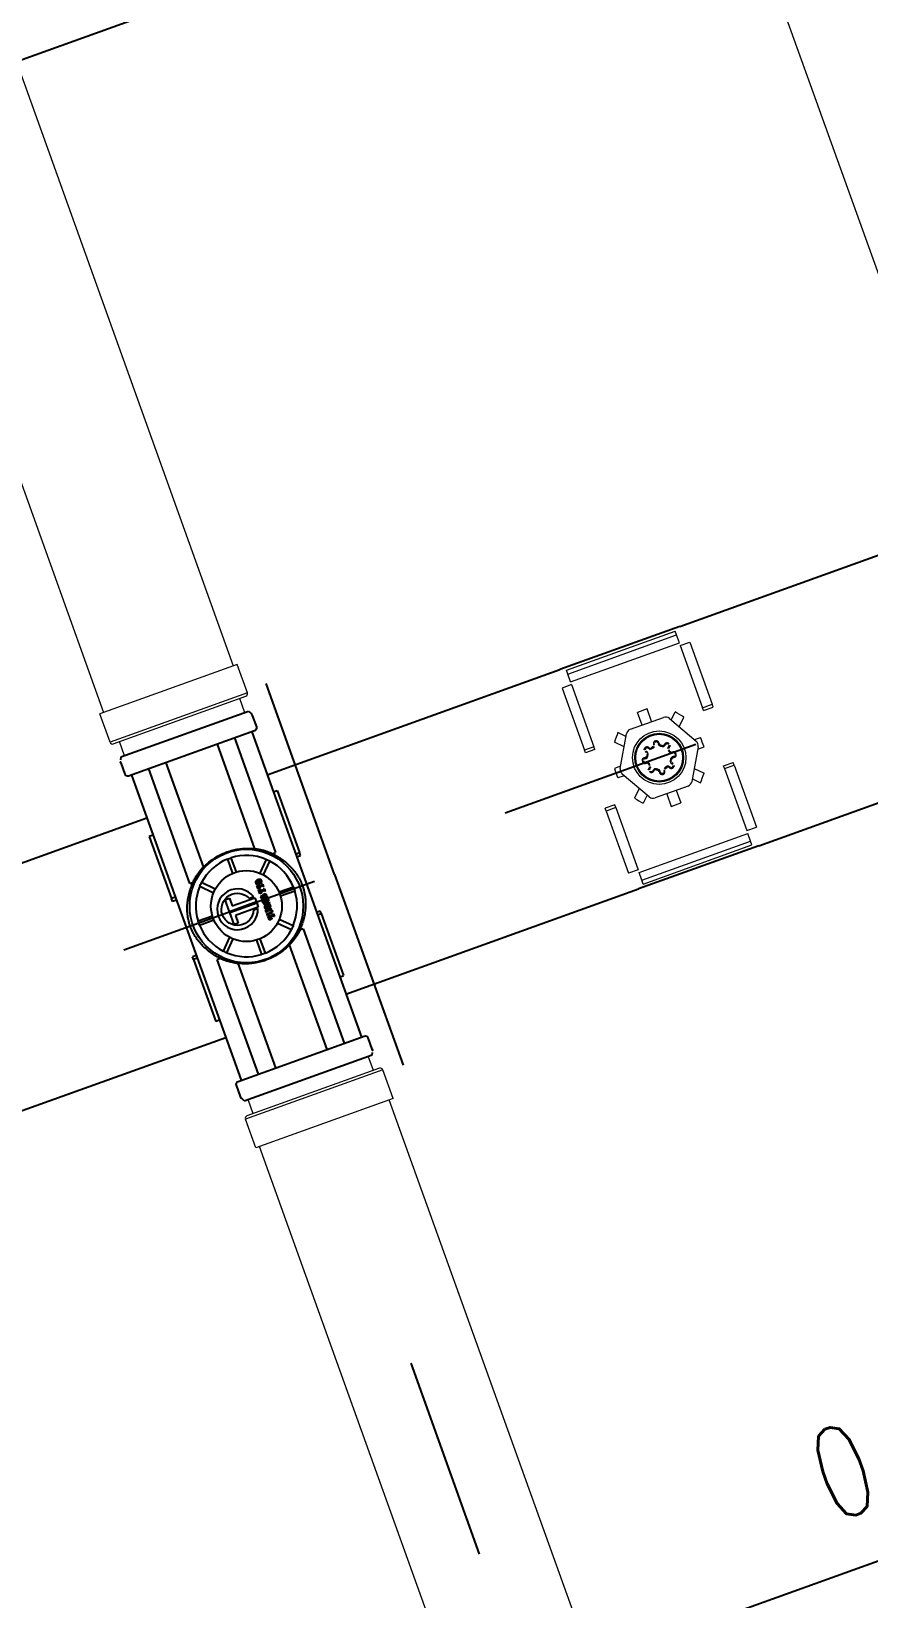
# Model space of a CAD drawing. Header units: millimetres. Extents: x 646993 to 648849, y 9708034 to 9709424.
# Drawn here: x 648238.52 to 648238.933, y 9709064.945 to 9709065.718 of the extents above; entities that cross this region are included whole.
import ezdxf

# ---------------------------------------------------------------- set-up
doc = ezdxf.new("R2010")
doc.units = ezdxf.units.MM
doc.header["$LTSCALE"] = 5
doc.header["$XCLIPFRAME"] = 2
doc.linetypes.add('DOT', pattern=[6.35, 0, -6.35])
doc.linetypes.add('TRAZO_Y_PUNTO', pattern=[1, 0.5, -0.25, 0, -0.25])
doc.layers.get('Defpoints').update_dxf_attribs({"color": 253})
doc.layers.add('01-Dimensiones', color=142, linetype='Continuous')
doc.styles.add('Tex25', font='romans.shx', dxfattribs={"width": 0.8, "height": 0.055})
doc.styles.add('Tex40', font='romans.shx', dxfattribs={"width": 0.7, "height": 0.045})
doc.dimstyles.new('1_40', dxfattribs={"dimtxt": 0.055, "dimasz": 0.02, "dimexe": 0.06, "dimexo": 0, "dimgap": 0.025, "dimtad": 1, "dimzin": 1, "dimdsep": 46, "dimtxsty": 'Tex25', "dimblk": 'DOT', "dimcen": 0, "dimdle": 0.04, "dimclrd": 256, "dimclre": 256, "dimclrt": 7, "dimadec": 0, "dimazin": 0, "dimtfac": 1, "dimtix": 1, "dimtmove": 1, "dimatfit": 3, "dimldrblk": 'DOT', "dimfxl": 1, "dimtfill": 1, "dimtolj": 1, "dimtzin": 0, "dimlwd": -1, "dimlwe": -1, "dimarcsym": 0})
picture_1 = doc.add_image_def('image1.jpg', size_in_pixel=(1920, 925))
picture_2 = doc.add_image_def('image2.ecw', size_in_pixel=(12715, 11262))

# ---------------------------------------------------------------- blocks, each defined once
blk = doc.blocks.new('DIGESTOR_CAMPAMENTOS')
at = {"color": 0, "linetype": 'Continuous', "lineweight": 0}
for p, q in [((-0.58375, 0.35262), (-0.11375, 0.35262)), ((-0.58375, -0.01223), (-0.11375, -0.01223)), ((-0.11375, -0.01023), (-0.11375, -0.08223)), ((-0.09875, -0.01023), (-0.11375, -0.01023)), ((-0.09875, -0.01023), (-0.09875, -0.08223)), ((-0.0975, -0.08098), (-0.0975, -0.01148)), ((-0.09, -0.01473), (-0.0975, -0.01473)), ((-0.09, -0.01473), (-0.0975, -0.01473)), ((0.0975, -0.01473), (0.09, -0.01473)), ((0.0975, -0.01148), (0.0975, -0.08098)), ((0.09875, -0.01023), (0.09875, -0.08223)), ((0.11375, -0.01023), (0.09875, -0.01023)), ((0.11375, -0.01023), (0.11375, -0.08223)), ((0.58375, -0.01223), (0.11375, -0.01223)), ((-0.58375, -0.08023), (-0.11375, -0.08023)), ((-0.09875, -0.08223), (-0.11375, -0.08223)), ((-0.09, -0.07773), (-0.0975, -0.07773)), ((0.0975, -0.07773), (0.09, -0.07773)), ((0.11375, -0.08223), (0.09875, -0.08223)), ((0.58375, -0.08023), (0.11375, -0.08023))]:
    blk.add_line(p, q, dxfattribs=at)
for p, q in [((-0.0575, 0.20169), (-0.0575, 0.35512)), ((0.0575, 0.20169), (0.0575, 0.35512)), ((-0.0575, 0.20169), (-0.0575, 0.13869)), ((0.0575, 0.20169), (0.0575, 0.13869)), ((-0.0575, -0.01473), (-0.0575, 0.13869)), ((0.0575, -0.01473), (0.0575, 0.13869)), ((-0.09, -0.01273), (-0.08896, -0.01214)), ((-0.09, -0.01273), (-0.09, -0.07973)), ((-0.08746, -0.01173), (-0.0815, -0.01173)), ((-0.08, -0.01323), (-0.08, -0.07923)), ((-0.08, -0.01473), (0.08, -0.01473)), ((-0.0485, -0.01473), (-0.0485, -0.01273)), ((-0.0485, -0.01273), (-0.01595, -0.01273)), ((-0.01595, -0.01473), (-0.01595, -0.01273)), ((-0.0145, -0.01273), (-0.01595, -0.01273)), ((-0.0145, -0.01473), (-0.0145, -0.01273)), ((0.01595, -0.01273), (0.0145, -0.01273)), ((0.0145, -0.01473), (0.0145, -0.01273)), ((0.01595, -0.01473), (0.01595, -0.01273)), ((0.01595, -0.01273), (0.0485, -0.01273)), ((0.0485, -0.01473), (0.0485, -0.01273)), ((0.08, -0.07923), (0.08, -0.01323)), ((0.08746, -0.01173), (0.0815, -0.01173)), ((0.09, -0.01273), (0.08896, -0.01214)), ((0.09, -0.07973), (0.09, -0.01273)), ((-0.001, -0.02125), (-0.001, -0.02876)), ((0.001, -0.02876), (0.001, -0.02125)), ((-0.08, -0.02373), (-0.02, -0.02373)), ((-0.02, -0.02556), (-0.02, -0.02373)), ((-0.01837, -0.02928), (-0.01306, -0.03459)), ((-0.01165, -0.03317), (-0.01696, -0.02786)), ((0.01696, -0.02786), (0.01165, -0.03317)), ((0.01306, -0.03459), (0.01837, -0.02928)), ((0.02, -0.02373), (0.02, -0.02556)), ((0.02, -0.02373), (0.08, -0.02373)), ((-0.02512, -0.03273), (-0.08, -0.03273)), ((-0.00787, -0.038), (-0.00787, -0.03704)), ((-0.00787, -0.03704), (-0.00747, -0.03704)), ((-0.00583, -0.038), (-0.00787, -0.038)), ((-0.00753, -0.03541), (-0.00753, -0.03498)), ((-0.00753, -0.03498), (-0.00617, -0.03498)), ((-0.00714, -0.03541), (-0.00753, -0.03541)), ((-0.00747, -0.03704), (-0.00747, -0.03755)), ((-0.00747, -0.03755), (-0.00714, -0.03755)), ((-0.00714, -0.03755), (-0.00714, -0.03541)), ((-0.00617, -0.03541), (-0.00655, -0.03541)), ((-0.00655, -0.03541), (-0.00655, -0.03755)), ((-0.00655, -0.03755), (-0.00623, -0.03755)), ((-0.00623, -0.03755), (-0.00623, -0.03704)), ((-0.00623, -0.03704), (-0.00583, -0.03704)), ((-0.00617, -0.03498), (-0.00617, -0.03541)), ((-0.00583, -0.03704), (-0.00583, -0.038)), ((-0.00547, -0.038), (-0.00547, -0.03704)), ((-0.00547, -0.03704), (-0.00507, -0.03704)), ((-0.00342, -0.038), (-0.00547, -0.038)), ((-0.00512, -0.03541), (-0.00512, -0.03498)), ((-0.00512, -0.03498), (-0.00377, -0.03498)), ((-0.00474, -0.03541), (-0.00512, -0.03541)), ((-0.00507, -0.03704), (-0.00507, -0.03755)), ((-0.00507, -0.03755), (-0.00474, -0.03755)), ((-0.00474, -0.03755), (-0.00474, -0.03541)), ((-0.00377, -0.03541), (-0.00415, -0.03541)), ((-0.00415, -0.03541), (-0.00415, -0.03755)), ((-0.00415, -0.03755), (-0.00382, -0.03755)), ((-0.00382, -0.03755), (-0.00382, -0.03704)), ((-0.00382, -0.03704), (-0.00342, -0.03704)), ((-0.00377, -0.03498), (-0.00377, -0.03541)), ((-0.00342, -0.03704), (-0.00342, -0.038)), ((-0.00139, -0.03658), (-0.00139, -0.03617)), ((-0.00139, -0.03617), (-0.00097, -0.03617)), ((-0.00013, -0.03658), (-0.00139, -0.03658)), ((-0.00098, -0.03755), (-0.00098, -0.03714)), ((-0.00098, -0.03714), (-0.00051, -0.03714)), ((-0.00097, -0.03617), (-0.00097, -0.03548)), ((-0.00051, -0.03714), (-0.00051, -0.03784)), ((-0.00044, -0.03519), (-0.00044, -0.03617)), ((-0.00044, -0.03617), (-0.00013, -0.03617)), ((-0.00013, -0.03617), (-0.00013, -0.03658)), ((0.00005, -0.03541), (0.00005, -0.03498)), ((0.00005, -0.03498), (0.00128, -0.03498)), ((0.00036, -0.03541), (0.00005, -0.03541)), ((0.00005, -0.038), (0.00005, -0.0376)), ((0.00005, -0.0376), (0.00036, -0.0376)), ((0.00144, -0.038), (0.00005, -0.038)), ((0.00036, -0.0376), (0.00036, -0.03541)), ((0.00128, -0.03541), (0.00096, -0.03541)), ((0.00096, -0.03541), (0.00096, -0.03625)), ((0.00096, -0.03625), (0.0012, -0.03625)), ((0.00121, -0.03668), (0.00096, -0.03668)), ((0.00096, -0.03668), (0.00096, -0.0376)), ((0.00096, -0.0376), (0.00125, -0.0376)), ((0.0012, -0.03625), (0.00182, -0.03498)), ((0.00128, -0.03498), (0.00128, -0.03541)), ((0.00225, -0.03541), (0.00172, -0.03634)), ((0.00182, -0.03498), (0.00254, -0.03498)), ((0.00254, -0.03541), (0.00225, -0.03541)), ((0.00254, -0.03498), (0.00254, -0.03541)), ((0.00509, -0.038), (0.00509, -0.0376)), ((0.00509, -0.0376), (0.0054, -0.0376)), ((0.00631, -0.038), (0.00509, -0.038)), ((0.0054, -0.0376), (0.0054, -0.03596)), ((0.00599, -0.03597), (0.00599, -0.0376)), ((0.00599, -0.0376), (0.00631, -0.0376)), ((0.00631, -0.0376), (0.00631, -0.038)), ((0.00665, -0.038), (0.00665, -0.0376)), ((0.00665, -0.0376), (0.00696, -0.0376)), ((0.00784, -0.038), (0.00665, -0.038)), ((0.00696, -0.0376), (0.00696, -0.03583)), ((0.00753, -0.03592), (0.00753, -0.0376)), ((0.00753, -0.0376), (0.00784, -0.0376)), ((0.00784, -0.0376), (0.00784, -0.038)), ((0.00817, -0.03541), (0.00817, -0.03498)), ((0.00817, -0.03498), (0.00944, -0.03498)), ((0.00847, -0.03541), (0.00817, -0.03541)), ((0.00817, -0.038), (0.00817, -0.0376)), ((0.00817, -0.0376), (0.00847, -0.0376)), ((0.00955, -0.038), (0.00817, -0.038)), ((0.00847, -0.0376), (0.00847, -0.03541)), ((0.00907, -0.03541), (0.00907, -0.0362)), ((0.00944, -0.03541), (0.00907, -0.03541)), ((0.00907, -0.0362), (0.00943, -0.0362)), ((0.00933, -0.03668), (0.00907, -0.03668)), ((0.00907, -0.03668), (0.00907, -0.0376)), ((0.00907, -0.0376), (0.00936, -0.0376)), ((0.00944, -0.03498), (0.00944, -0.03541)), ((0.08, -0.03273), (0.02512, -0.03273)), ((-0.01747, -0.04523), (-0.02498, -0.04523)), ((-0.00301, -0.04131), (-0.00301, -0.04359)), ((-0.00249, -0.04092), (-0.00023, -0.04092)), ((-0.00249, -0.05285), (-0.00249, -0.04092)), ((-0.00023, -0.04092), (-0.00023, -0.05506)), ((0.00023, -0.04092), (0.00249, -0.04092)), ((0.00023, -0.05506), (0.00023, -0.04092)), ((0.00249, -0.04092), (0.00249, -0.05285)), ((0.00301, -0.04359), (0.00301, -0.04131)), ((0.02498, -0.04523), (0.01747, -0.04523)), ((-0.02498, -0.04723), (-0.01747, -0.04723)), ((-0.0065, -0.05506), (-0.0065, -0.05285)), ((-0.0065, -0.05285), (-0.00249, -0.05285)), ((0.00249, -0.05285), (0.0065, -0.05285)), ((0.0065, -0.05285), (0.0065, -0.05506)), ((0.01747, -0.04723), (0.02498, -0.04723)), ((-0.08, -0.05973), (-0.02512, -0.05973)), ((-0.01306, -0.05788), (-0.01837, -0.06319)), ((-0.01696, -0.0646), (-0.01165, -0.0593)), ((-0.00023, -0.05506), (-0.0065, -0.05506)), ((0.0065, -0.05506), (0.00023, -0.05506)), ((0.01165, -0.0593), (0.01696, -0.0646)), ((0.01837, -0.06319), (0.01306, -0.05788)), ((0.02512, -0.05973), (0.08, -0.05973)), ((-0.02, -0.06873), (-0.08, -0.06873)), ((-0.02, -0.06873), (-0.02, -0.06691)), ((-0.001, -0.06371), (-0.001, -0.07121)), ((0.001, -0.07121), (0.001, -0.06371)), ((0.02, -0.06691), (0.02, -0.06873)), ((0.08, -0.06873), (0.02, -0.06873)), ((-0.09, -0.07973), (-0.08896, -0.08033)), ((-0.08746, -0.08073), (-0.0815, -0.08073)), ((-0.08, -0.07773), (0.08, -0.07773)), ((-0.0575, -0.23116), (-0.0575, -0.07773)), ((-0.0485, -0.07773), (-0.0485, -0.07973)), ((-0.0485, -0.07973), (-0.01595, -0.07973)), ((-0.01595, -0.07773), (-0.01595, -0.07973)), ((-0.0145, -0.07973), (-0.01595, -0.07973)), ((-0.0145, -0.07773), (-0.0145, -0.07973)), ((0.0145, -0.07773), (0.0145, -0.07973)), ((0.01595, -0.07973), (0.0145, -0.07973)), ((0.01595, -0.07773), (0.01595, -0.07973)), ((0.01595, -0.07973), (0.0485, -0.07973)), ((0.0485, -0.07773), (0.0485, -0.07973)), ((0.0575, -0.23116), (0.0575, -0.07773)), ((0.08746, -0.08073), (0.0815, -0.08073)), ((0.09, -0.07973), (0.08896, -0.08033))]:
    blk.add_line(p, q)
at = {"lineweight": 0}
for p, q in [((-0.0485, 0.20369), (-0.01595, 0.20369)), ((-0.0485, 0.19869), (-0.0485, 0.20369)), ((-0.0145, 0.20369), (-0.01595, 0.20369)), ((-0.01595, 0.19869), (-0.01595, 0.20369)), ((-0.0145, 0.19869), (-0.0145, 0.20369)), ((0.01595, 0.20369), (0.0145, 0.20369)), ((0.0145, 0.19869), (0.0145, 0.20369)), ((0.01595, 0.20369), (0.0485, 0.20369)), ((0.01595, 0.19869), (0.01595, 0.20369)), ((0.0485, 0.19869), (0.0485, 0.20369)), ((-0.05601, 0.14169), (-0.05601, 0.19869)), ((-0.05405, 0.19869), (-0.05601, 0.19869)), ((-0.04993, 0.19869), (-0.05405, 0.19869)), ((-0.05405, 0.14169), (-0.05405, 0.19869)), ((-0.04993, 0.14169), (-0.04993, 0.19869)), ((-0.0485, 0.19869), (-0.01595, 0.19869)), ((-0.0145, 0.19869), (-0.01595, 0.19869)), ((0.01595, 0.19869), (0.0145, 0.19869)), ((0.01595, 0.19869), (0.0485, 0.19869)), ((0.04993, 0.14169), (0.04993, 0.19869)), ((0.05405, 0.19869), (0.04993, 0.19869)), ((0.05405, 0.14169), (0.05405, 0.19869)), ((0.05601, 0.19869), (0.05405, 0.19869)), ((0.05601, 0.14169), (0.05601, 0.19869)), ((-0.0165, 0.18145), (-0.0015, 0.19011)), ((-0.01094, 0.18467), (-0.01471, 0.18844)), ((-0.0025, 0.18954), (-0.0025, 0.19281)), ((0.0015, 0.19011), (0.0165, 0.18145)), ((0.0025, 0.18954), (0.0025, 0.19281)), ((0.01094, 0.18467), (0.01471, 0.18844)), ((-0.01542, 0.18208), (-0.01854, 0.1852)), ((-0.018, 0.16153), (-0.018, 0.17886)), ((0.00103, 0.17863), (0.00096, 0.17814)), ((0.00096, 0.17814), (0.00126, 0.1781)), ((0.00133, 0.17859), (0.00103, 0.17863)), ((0.00133, 0.17859), (0.00126, 0.1781)), ((0.01542, 0.18208), (0.01854, 0.1852)), ((0.018, 0.17886), (0.018, 0.16153)), ((-0.02463, 0.17269), (-0.02463, 0.16769)), ((-0.018, 0.17269), (-0.02463, 0.17269)), ((-0.0084, 0.17153), (-0.00844, 0.17123)), ((-0.00844, 0.17123), (-0.00794, 0.17116)), ((-0.0084, 0.17153), (-0.0079, 0.17146)), ((-0.00794, 0.17116), (-0.0079, 0.17146)), ((-0.00737, 0.16982), (-0.0073, 0.17031)), ((-0.0068, 0.17024), (-0.0073, 0.17031)), ((-0.00698, 0.17259), (-0.00705, 0.1721)), ((-0.00705, 0.1721), (-0.00655, 0.17202)), ((-0.00648, 0.17252), (-0.00698, 0.17259)), ((-0.00687, 0.16975), (-0.0068, 0.17024)), ((-0.00655, 0.17202), (-0.00648, 0.17252)), ((-0.00548, 0.17514), (-0.00508, 0.17544)), ((-0.00548, 0.17514), (-0.00518, 0.17474)), ((-0.00511, 0.17363), (-0.00548, 0.173)), ((-0.00548, 0.173), (-0.00505, 0.17275)), ((-0.005, 0.17707), (-0.00524, 0.17689)), ((-0.00524, 0.17689), (-0.00493, 0.17649)), ((-0.00518, 0.17474), (-0.00478, 0.17504)), ((-0.00468, 0.17338), (-0.00511, 0.17363)), ((-0.00478, 0.17504), (-0.00508, 0.17544)), ((-0.00505, 0.17275), (-0.00468, 0.17338)), ((-0.005, 0.17707), (-0.00469, 0.17667)), ((-0.00493, 0.17649), (-0.00469, 0.17667)), ((-0.00325, 0.17683), (-0.00364, 0.17653)), ((-0.00364, 0.17653), (-0.00334, 0.17612)), ((-0.00334, 0.17612), (-0.00294, 0.17642)), ((-0.00294, 0.17642), (-0.00325, 0.17683)), ((-0.00119, 0.17624), (-0.00189, 0.17606)), ((-0.00189, 0.17606), (-0.00177, 0.17557)), ((-0.00177, 0.17557), (-0.00106, 0.17576)), ((-0.00106, 0.17576), (-0.00119, 0.17624)), ((-0.00038, 0.17757), (-0.00045, 0.17707)), ((-0.00045, 0.17707), (0.00005, 0.177)), ((-0.00038, 0.17757), (0.00012, 0.1775)), ((0.00005, 0.177), (0.00012, 0.1775)), ((0.0019, 0.17725), (0.00183, 0.17675)), ((0.00183, 0.17675), (0.00233, 0.17668)), ((0.0024, 0.17718), (0.0019, 0.17725)), ((0.00233, 0.17668), (0.0024, 0.17718)), ((0.00281, 0.17568), (0.00255, 0.17525)), ((0.00255, 0.17525), (0.00318, 0.17488)), ((0.00343, 0.17531), (0.00281, 0.17568)), ((0.00318, 0.17488), (0.00343, 0.17531)), ((0.00495, 0.17568), (0.00454, 0.17537)), ((0.00454, 0.17537), (0.00485, 0.17497)), ((0.00485, 0.17497), (0.00525, 0.17528)), ((0.00495, 0.17568), (0.00525, 0.17528)), ((0.00586, 0.17209), (0.00538, 0.17196)), ((0.00538, 0.17196), (0.00556, 0.17126)), ((0.00556, 0.17126), (0.00605, 0.17138)), ((0.00605, 0.17138), (0.00586, 0.17209)), ((0.00633, 0.17384), (0.00593, 0.17354)), ((0.00593, 0.17354), (0.00623, 0.17314)), ((0.00623, 0.17314), (0.00663, 0.17344)), ((0.0067, 0.17543), (0.0063, 0.17513)), ((0.0063, 0.17513), (0.00648, 0.17489)), ((0.00663, 0.17344), (0.00633, 0.17384)), ((0.00688, 0.17519), (0.00648, 0.17489)), ((0.00688, 0.17519), (0.0067, 0.17543)), ((0.00687, 0.17064), (0.0068, 0.17015)), ((0.0068, 0.17015), (0.0073, 0.17008)), ((0.00737, 0.17057), (0.00687, 0.17064)), ((0.00737, 0.17057), (0.0073, 0.17008)), ((0.018, 0.17269), (0.02463, 0.17269)), ((0.02463, 0.16769), (0.02463, 0.17269)), ((-0.018, 0.16769), (-0.02463, 0.16769)), ((-0.00737, 0.16982), (-0.00687, 0.16975)), ((-0.00688, 0.1652), (-0.00648, 0.1655)), ((-0.00688, 0.1652), (-0.0067, 0.16496)), ((-0.0067, 0.16496), (-0.0063, 0.16526)), ((-0.00623, 0.16725), (-0.00663, 0.16695)), ((-0.00663, 0.16695), (-0.00633, 0.16655)), ((-0.0063, 0.16526), (-0.00648, 0.1655)), ((-0.00633, 0.16655), (-0.00593, 0.16685)), ((-0.00593, 0.16685), (-0.00623, 0.16725)), ((-0.00556, 0.16913), (-0.00605, 0.16901)), ((-0.00605, 0.16901), (-0.00586, 0.1683)), ((-0.00586, 0.1683), (-0.00538, 0.16843)), ((-0.00538, 0.16843), (-0.00556, 0.16913)), ((-0.00485, 0.16542), (-0.00525, 0.16511)), ((-0.00495, 0.16471), (-0.00525, 0.16511)), ((-0.00495, 0.16471), (-0.00454, 0.16502)), ((-0.00454, 0.16502), (-0.00485, 0.16542)), ((-0.00318, 0.16551), (-0.00343, 0.16508)), ((-0.00343, 0.16508), (-0.00281, 0.16471)), ((-0.00255, 0.16514), (-0.00318, 0.16551)), ((-0.00281, 0.16471), (-0.00255, 0.16514)), ((-0.00233, 0.16371), (-0.0024, 0.16321)), ((-0.0024, 0.16321), (-0.0019, 0.16314)), ((-0.00183, 0.16364), (-0.00233, 0.16371)), ((-0.0019, 0.16314), (-0.00183, 0.16364)), ((-0.00005, 0.16339), (-0.00012, 0.16289)), ((0.00038, 0.16282), (-0.00012, 0.16289)), ((0.00045, 0.16332), (-0.00005, 0.16339)), ((0.00038, 0.16282), (0.00045, 0.16332)), ((0.00177, 0.16482), (0.00106, 0.16463)), ((0.00106, 0.16463), (0.00119, 0.16415)), ((0.00119, 0.16415), (0.00189, 0.16433)), ((0.00189, 0.16433), (0.00177, 0.16482)), ((0.00334, 0.16427), (0.00294, 0.16397)), ((0.00294, 0.16397), (0.00325, 0.16356)), ((0.00325, 0.16356), (0.00364, 0.16386)), ((0.00364, 0.16386), (0.00334, 0.16427)), ((0.00505, 0.16764), (0.00468, 0.16701)), ((0.00468, 0.16701), (0.00511, 0.16676)), ((0.00493, 0.1639), (0.00469, 0.16372)), ((0.005, 0.16332), (0.00469, 0.16372)), ((0.00518, 0.16565), (0.00478, 0.16535)), ((0.00478, 0.16535), (0.00508, 0.16495)), ((0.00524, 0.1635), (0.00493, 0.1639)), ((0.005, 0.16332), (0.00524, 0.1635)), ((0.00548, 0.16739), (0.00505, 0.16764)), ((0.00548, 0.16525), (0.00508, 0.16495)), ((0.00511, 0.16676), (0.00548, 0.16739)), ((0.00548, 0.16525), (0.00518, 0.16565)), ((0.00655, 0.16836), (0.00648, 0.16787)), ((0.00648, 0.16787), (0.00698, 0.1678)), ((0.00705, 0.16829), (0.00655, 0.16836)), ((0.00698, 0.1678), (0.00705, 0.16829)), ((0.00794, 0.16923), (0.0079, 0.16893)), ((0.0084, 0.16886), (0.0079, 0.16893)), ((0.00844, 0.16916), (0.00794, 0.16923)), ((0.0084, 0.16886), (0.00844, 0.16916)), ((0.018, 0.16769), (0.02463, 0.16769)), ((-0.01542, 0.15831), (-0.01854, 0.15519)), ((-0.0015, 0.15028), (-0.0165, 0.15894)), ((-0.01094, 0.15572), (-0.01471, 0.15195)), ((-0.00133, 0.1618), (-0.00126, 0.16229)), ((-0.00133, 0.1618), (-0.00103, 0.16176)), ((-0.00096, 0.16225), (-0.00126, 0.16229)), ((-0.00103, 0.16176), (-0.00096, 0.16225)), ((0.0165, 0.15894), (0.0015, 0.15028)), ((0.01094, 0.15572), (0.01471, 0.15195)), ((0.01542, 0.15831), (0.01854, 0.15519)), ((-0.0025, 0.15085), (-0.0025, 0.14758)), ((0.0025, 0.15085), (0.0025, 0.14758)), ((-0.05405, 0.14169), (-0.05601, 0.14169)), ((-0.04993, 0.14169), (-0.05405, 0.14169)), ((-0.0485, 0.14169), (-0.01595, 0.14169)), ((-0.0485, 0.14169), (-0.0485, 0.13669)), ((-0.0145, 0.14169), (-0.01595, 0.14169)), ((-0.01595, 0.14169), (-0.01595, 0.13669)), ((-0.0145, 0.14169), (-0.0145, 0.13669)), ((0.01595, 0.14169), (0.0145, 0.14169)), ((0.0145, 0.14169), (0.0145, 0.13669)), ((0.01595, 0.14169), (0.0485, 0.14169)), ((0.01595, 0.14169), (0.01595, 0.13669)), ((0.0485, 0.14169), (0.0485, 0.13669)), ((0.05405, 0.14169), (0.04993, 0.14169)), ((0.05601, 0.14169), (0.05405, 0.14169)), ((-0.0485, 0.13669), (-0.01595, 0.13669)), ((-0.0145, 0.13669), (-0.01595, 0.13669)), ((0.01595, 0.13669), (0.0145, 0.13669)), ((0.01595, 0.13669), (0.0485, 0.13669))]:
    blk.add_line(p, q, dxfattribs=at)
at = {"color": 252, "linetype": 'TRAZO_Y_PUNTO', "ltscale": 0.03, "true_color": 0x939598}
for points in [[(0, 1.18948), (0, -1.18948)], [(0, 0), (-0.16828, 0)], [(0, 0), (0.16828, 0)]]:
    blk.add_lwpolyline(points, dxfattribs=at)
at = {"lineweight": 0}
for radius in [0.01318, 0.01206, 0.01156]:
    blk.add_circle((0, 0.17019), radius, dxfattribs=at)
for radius in [0.028, 0.0175]:
    blk.add_circle((0, -0.04623), radius)
for centre, radius, start, end in [((0, 0.18752), 0.003, 60, 120), ((-0.015, 0.17886), 0.003, 120, 180), ((0.00086, 0.1774), 0.00125, 82, 172), ((0.00086, 0.1774), 0.00075, 82, 172), ((0.00116, 0.17735), 0.00075, 352, 82), ((0.00116, 0.17735), 0.00125, 352, 82), ((0.015, 0.17886), 0.003, 0, 60), ((-0.0072, 0.17106), 0.00125, 172, 262), ((-0.00716, 0.17135), 0.00125, 82, 172), ((-0.0072, 0.17106), 0.00075, 172, 262), ((-0.00716, 0.17135), 0.00075, 82, 172), ((-0.00701, 0.16876), 0.0015, 14.5, 82), ((-0.00635, 0.17351), 0.0015, 262, 329.5), ((-0.00635, 0.17351), 0.001, 262, 329.5), ((-0.00448, 0.17589), 0.00125, 127, 217), ((-0.00448, 0.17589), 0.00075, 127, 217), ((-0.00598, 0.17414), 0.001, 329.5, 37), ((-0.00424, 0.17608), 0.00125, 37, 127), ((-0.00598, 0.17414), 0.0015, 329.5, 37), ((-0.00424, 0.17608), 0.00075, 37, 127), ((-0.00214, 0.17703), 0.0015, 217, 284.5), ((-0.00214, 0.17703), 0.001, 217, 284.5), ((-0.00144, 0.17721), 0.001, 284.5, 352), ((-0.00144, 0.17721), 0.0015, 284.5, 352), ((0.00332, 0.17654), 0.0015, 172, 239.5), ((0.00332, 0.17654), 0.001, 172, 239.5), ((0.00394, 0.17617), 0.0015, 239.5, 307), ((0.00394, 0.17617), 0.001, 239.5, 307), ((0.0057, 0.17468), 0.00125, 37, 127), ((0.0057, 0.17468), 0.00075, 37, 127), ((0.00683, 0.17234), 0.0015, 127, 194.5), ((0.00701, 0.17163), 0.0015, 194.5, 262), ((0.00683, 0.17234), 0.001, 127, 194.5), ((0.00701, 0.17163), 0.001, 194.5, 262), ((0.00588, 0.17444), 0.00075, 307, 37), ((0.00588, 0.17444), 0.00125, 307, 37), ((0.0072, 0.16933), 0.00075, 352, 82), ((0.0072, 0.16933), 0.00125, 352, 82), ((-0.00588, 0.16595), 0.00125, 127, 217), ((-0.00701, 0.16876), 0.001, 14.5, 82), ((-0.0057, 0.16571), 0.00125, 217, 307), ((-0.00588, 0.16595), 0.00075, 127, 217), ((-0.0057, 0.16571), 0.00075, 217, 307), ((-0.00683, 0.16805), 0.001, 307, 14.5), ((-0.00683, 0.16805), 0.0015, 307, 14.5), ((-0.00394, 0.16422), 0.0015, 59.5, 127), ((-0.00394, 0.16422), 0.001, 59.5, 127), ((-0.00332, 0.16385), 0.001, 352, 59.5), ((-0.00332, 0.16385), 0.0015, 352, 59.5), ((-0.00116, 0.16304), 0.00125, 172, 262), ((-0.00116, 0.16304), 0.00075, 172, 262), ((-0.00086, 0.16299), 0.00125, 262, 352), ((-0.00086, 0.16299), 0.00075, 262, 352), ((0.00144, 0.16318), 0.0015, 104.5, 172), ((0.00144, 0.16318), 0.001, 104.5, 172), ((0.00214, 0.16336), 0.0015, 37, 104.5), ((0.00214, 0.16336), 0.001, 37, 104.5), ((0.00424, 0.16431), 0.00125, 217, 307), ((0.00424, 0.16431), 0.00075, 217, 307), ((0.00598, 0.16625), 0.0015, 149.5, 217), ((0.00448, 0.16449), 0.00075, 307, 37), ((0.00598, 0.16625), 0.001, 149.5, 217), ((0.00635, 0.16688), 0.0015, 82, 149.5), ((0.00448, 0.16449), 0.00125, 307, 37), ((0.00635, 0.16688), 0.001, 82, 149.5), ((0.00716, 0.16904), 0.00125, 262, 352), ((0.00716, 0.16904), 0.00075, 262, 352), ((-0.015, 0.16153), 0.003, 180, 240), ((0.015, 0.16153), 0.003, 300, 0), ((0, 0.15287), 0.003, 240, 300)]:
    blk.add_arc(centre, radius, start, end, dxfattribs=at)
at = {"color": 0, "linetype": 'Continuous', "lineweight": 0}
for centre, start, end in [((-0.09875, -0.01148), 0, 90), ((0.09875, -0.01148), 90, 180), ((-0.09875, -0.08098), 270, 0), ((0.09875, -0.08098), 180, 270)]:
    blk.add_arc(centre, 0.00125, start, end, dxfattribs=at)
at = {"extrusion": (0, 0, -1)}
for centre, radius, start, end in [((0.08746, -0.01473), 0.003, 60, 90), ((0.0815, -0.01323), 0.0015, 90, 180), ((-0.0815, -0.01323), 0.0015, 0, 90), ((-0.08746, -0.01473), 0.003, 90, 120), ((-0.00091, -0.0365), 0.00278, 344.15878, 15.84122), ((0.00139, -0.03585), 0.000394, 15.84122, 48.9108), ((0.00127, -0.03712), 0.000518, 236.28335, 344.15878), ((0.00126, -0.036), 0.000592, 48.9108, 119.36625), ((-0.00123, -0.03706), 0.00038, 87.88185, 152.11815), ((-0.00125, -0.03716), 0.000437, 240, 270), ((-0.0013, -0.03725), 0.000327, 194.23476, 240), ((-0.00101, -0.03718), 0.00063, 152.11815, 194.23476), ((-0.00748, -0.03597), 0.00149, 0, 10.88917), ((-0.00634, -0.03575), 0.000322, 10.88917, 70.66433), ((-0.00647, -0.03613), 0.00072, 70.66433, 109.33567), ((-0.00659, -0.03578), 0.000352, 109.33567, 151.82223), ((-0.00646, -0.03585), 0.000497, 151.82223, 178.17777), ((-0.00934, -0.03706), 0.00038, 87.88185, 152.11815), ((-0.00936, -0.03716), 0.000437, 240, 270), ((-0.00942, -0.03725), 0.000327, 194.23476, 240), ((-0.00912, -0.03718), 0.00063, 152.11815, 194.23476), ((0, -0.05092), 0.00792, 112.29624, 67.70376), ((0.08746, -0.07773), 0.003, 270, 300), ((0.0815, -0.07923), 0.0015, 180, 270), ((-0.0815, -0.07923), 0.0015, 270, 0), ((-0.08746, -0.07773), 0.003, 240, 270)]:
    blk.add_arc(centre, radius, start, end, dxfattribs=at)
for centre, radius, start, end in [((0, -0.04623), 0.025, 92.29244, 132.70756), ((0, -0.04623), 0.025, 47.29244, 87.70756), ((0, -0.04623), 0.025, 137.29244, 177.70756), ((0, -0.04623), 0.025, 2.29244, 42.70756), ((0.00075, -0.03652), 0.00325, 168.12322, 187.96826), ((-0.00099, -0.03676), 0.00149, 187.96826, 230.69294), ((-0.00108, -0.03613), 0.00138, 138.00166, 168.12322), ((-0.00149, -0.03576), 0.000825, 96.79581, 138.00166), ((-0.00161, -0.03752), 0.000516, 230.69294, 256.29202), ((-0.00126, -0.03608), 0.002, 256.29202, 275.87765), ((-0.00134, -0.03705), 0.00212, 75.7282, 96.79581), ((-0.00116, -0.03708), 0.000993, 275.87765, 310.44957), ((-0.00105, -0.03591), 0.000944, 49.74397, 75.7282), ((0.00144, -0.03725), 0.000759, 270, 349.058), ((0.00135, -0.03709), 0.000839, 23.87856, 63.81646), ((0.00108, -0.03718), 0.00113, 349.058, 22.26475), ((0.00717, -0.03591), 0.00177, 169.32928, 181.75817), ((0.00621, -0.03573), 0.000794, 97.8565, 169.32928), ((0.00642, -0.03722), 0.0023, 82.1435, 97.8565), ((0.00662, -0.03577), 0.000832, 52.69016, 82.1435), ((0.0065, -0.03592), 0.00102, 0, 52.69016), ((0.00941, -0.03708), 0.000884, 22.26475, 88.71583), ((0.00955, -0.03725), 0.000759, 270, 349.058), ((0.00919, -0.03718), 0.00113, 349.058, 22.26475), ((0, -0.05092), 0.01007, 107.3783, 72.6217), ((0, -0.04623), 0.025, 182.29244, 222.70756), ((0, -0.04623), 0.025, 317.29244, 357.70756), ((0, -0.04623), 0.025, 227.29244, 267.70756), ((0, -0.04623), 0.025, 272.29244, 312.70756)]:
    blk.add_arc(centre, radius, start, end)
at = {"lineweight": 0, "extrusion": (4.93038e-32, 2.21671e-16, -1)}
blk.add_ellipse((0, 0.23149), major_axis=(-0.05497, -0.06273), ratio=0.240393, start_param=-1.042086, end_param=-0.971695, dxfattribs=at)
at = {"lineweight": 0, "extrusion": (-1.73929e-32, 3.42491e-16, -1)}
blk.add_ellipse((0, 0.21354), major_axis=(-0.057, 0), ratio=0.36397, start_param=-1.61467, end_param=-1.526923, dxfattribs=at)
at = {"lineweight": 0, "extrusion": (-2.46519e-32, 2.21671e-16, -1)}
blk.add_ellipse((0, 0.23149), major_axis=(-0.05497, 0.06273), ratio=0.240393, start_param=-2.169898, end_param=-2.099507, dxfattribs=at)
at = {"lineweight": 0, "extrusion": (-1.10934e-31, 2.21671e-16, -1)}
blk.add_ellipse((0, 0.1089), major_axis=(-0.05497, 0.06273), ratio=0.240393, start_param=0.971695, end_param=1.042086, dxfattribs=at)
at = {"lineweight": 0, "extrusion": (-1.97215e-31, 2.21671e-16, -1)}
blk.add_ellipse((0, 0.1089), major_axis=(-0.05497, -0.06273), ratio=0.240393, start_param=2.099507, end_param=2.169898, dxfattribs=at)
at = {"lineweight": 0, "extrusion": (-7.04731e-32, 3.42491e-16, -1)}
blk.add_ellipse((0, 0.12685), major_axis=(0.057, 0), ratio=0.36397, start_param=-1.61467, end_param=-1.526923, dxfattribs=at)
at = {"extrusion": (0, 0, -1)}
for major_axis in [(-0.025, 0), (-0.01768, -0.01768), (-0.01768, 0.01768), (0, -0.025), (0, 0.025), (0.01768, -0.01768), (0.01768, 0.01768), (0.025, 0)]:
    blk.add_ellipse((0, -0.04623), major_axis=major_axis, ratio=1, start_param=1.530786, end_param=1.610807, dxfattribs=at)
for points, knots in [([(-0.02, -0.02556), (-0.01941, -0.02495), (-0.0188, -0.02437), (-0.01744, -0.02319), (-0.0167, -0.02261), (-0.01517, -0.02152), (-0.01438, -0.02101), (-0.01277, -0.02008), (-0.01195, -0.01966), (-0.01027, -0.0189), (-0.00942, -0.01856), (-0.00769, -0.01797), (-0.00681, -0.01772), (-0.00546, -0.0174), (-0.005, -0.01731), (-0.00407, -0.01714), (-0.00359, -0.01707), (-0.00262, -0.01695), (-0.00212, -0.0169), (-0.00109, -0.01684), (-0.00056, -0.01682), (0.00056, -0.01682), (0.00109, -0.01684), (0.00212, -0.0169), (0.00262, -0.01695), (0.00359, -0.01707), (0.00407, -0.01714), (0.005, -0.01731), (0.00546, -0.0174), (0.00681, -0.01772), (0.00769, -0.01797), (0.00942, -0.01856), (0.01027, -0.0189), (0.01195, -0.01966), (0.01277, -0.02008), (0.01438, -0.02101), (0.01517, -0.02152), (0.0167, -0.02261), (0.01744, -0.02319), (0.0188, -0.02437), (0.01941, -0.02495), (0.02, -0.02556)], [73.667322, 73.667322, 73.667322, 73.667322, 76.651717, 76.651717, 79.982255, 79.982255, 83.312793, 83.312793, 86.643332, 86.643332, 89.97387, 89.97387, 93.304408, 93.304408, 94.969677, 94.969677, 96.634946, 96.634946, 98.300215, 98.300215, 99.965484, 99.965484, 101.630753, 101.630753, 103.296023, 103.296023, 104.961292, 104.961292, 106.626561, 106.626561, 109.957099, 109.957099, 113.287637, 113.287637, 116.618175, 116.618175, 119.948714, 119.948714, 123.279252, 123.279252, 126.263647, 126.263647, 126.263647, 126.263647]), ([(-0.02529, -0.03273), (-0.02498, -0.03211), (-0.02465, -0.03151), (-0.02378, -0.03005), (-0.02323, -0.02922), (-0.02208, -0.02765), (-0.02148, -0.02692), (-0.02058, -0.0259), (-0.02029, -0.02559), (-0.02, -0.02529)], [40.664894, 40.664894, 40.664894, 40.664894, 42.883621, 42.883621, 46.182361, 46.182361, 49.481101, 49.481101, 51.023565, 51.023565, 51.023565, 51.023565]), ([(0.02, -0.02529), (0.02029, -0.02559), (0.02058, -0.0259), (0.02148, -0.02692), (0.02208, -0.02765), (0.02323, -0.02922), (0.02378, -0.03005), (0.02465, -0.03151), (0.02498, -0.03211), (0.02529, -0.03273)], [1.756277, 1.756277, 1.756277, 1.756277, 3.29874, 3.29874, 6.59748, 6.59748, 9.89622, 9.89622, 12.114947, 12.114947, 12.114947, 12.114947]), ([(-0.02512, -0.05973), (-0.02547, -0.05906), (-0.02579, -0.05837), (-0.02645, -0.05677), (-0.02678, -0.05586), (-0.02735, -0.054), (-0.02759, -0.05304), (-0.02798, -0.05112), (-0.02812, -0.05014), (-0.02832, -0.04819), (-0.02836, -0.04721), (-0.02836, -0.04526), (-0.02832, -0.04428), (-0.02812, -0.04233), (-0.02798, -0.04135), (-0.02759, -0.03942), (-0.02735, -0.03847), (-0.02678, -0.03661), (-0.02645, -0.03569), (-0.02579, -0.0341), (-0.02547, -0.03341), (-0.02512, -0.03273)], [35.975871, 35.975871, 35.975871, 35.975871, 38.313524, 38.313524, 41.230828, 41.230828, 44.148133, 44.148133, 47.065438, 47.065438, 49.982742, 49.982742, 52.900047, 52.900047, 55.817351, 55.817351, 58.734656, 58.734656, 61.651961, 61.651961, 63.989614, 63.989614, 63.989614, 63.989614]), ([(0.02512, -0.03273), (0.02547, -0.03341), (0.02579, -0.0341), (0.02645, -0.03569), (0.02678, -0.03661), (0.02735, -0.03847), (0.02759, -0.03942), (0.02798, -0.04135), (0.02812, -0.04233), (0.02832, -0.04428), (0.02836, -0.04526), (0.02836, -0.04721), (0.02832, -0.04819), (0.02812, -0.05014), (0.02798, -0.05112), (0.02759, -0.05304), (0.02735, -0.054), (0.02678, -0.05586), (0.02645, -0.05677), (0.02579, -0.05837), (0.02547, -0.05906), (0.02512, -0.05973)], [135.941355, 135.941355, 135.941355, 135.941355, 138.279008, 138.279008, 141.196313, 141.196313, 144.113617, 144.113617, 147.030922, 147.030922, 149.948227, 149.948227, 152.865531, 152.865531, 155.782836, 155.782836, 158.70014, 158.70014, 161.617445, 161.617445, 163.955098, 163.955098, 163.955098, 163.955098]), ([(-0.02, -0.06718), (-0.02029, -0.06687), (-0.02058, -0.06656), (-0.02148, -0.06555), (-0.02208, -0.06481), (-0.02323, -0.06325), (-0.02378, -0.06242), (-0.02465, -0.06096), (-0.02498, -0.06036), (-0.02529, -0.05973)], [1.756277, 1.756277, 1.756277, 1.756277, 3.29874, 3.29874, 6.59748, 6.59748, 9.89622, 9.89622, 12.114947, 12.114947, 12.114947, 12.114947]), ([(0.02529, -0.05973), (0.02498, -0.06036), (0.02465, -0.06096), (0.02378, -0.06242), (0.02323, -0.06325), (0.02208, -0.06481), (0.02148, -0.06555), (0.02058, -0.06656), (0.02029, -0.06687), (0.02, -0.06718)], [40.664894, 40.664894, 40.664894, 40.664894, 42.883621, 42.883621, 46.182361, 46.182361, 49.481101, 49.481101, 51.023565, 51.023565, 51.023565, 51.023565]), ([(0.02, -0.06691), (0.01941, -0.06752), (0.0188, -0.0681), (0.01744, -0.06927), (0.0167, -0.06986), (0.01517, -0.07095), (0.01438, -0.07145), (0.01277, -0.07238), (0.01195, -0.07281), (0.01027, -0.07357), (0.00942, -0.07391), (0.00769, -0.0745), (0.00681, -0.07475), (0.00546, -0.07507), (0.005, -0.07516), (0.00407, -0.07533), (0.00359, -0.0754), (0.00262, -0.07552), (0.00212, -0.07557), (0.00109, -0.07563), (0.00056, -0.07565), (0, -0.07565), (-0.00056, -0.07565), (-0.00109, -0.07563), (-0.00212, -0.07557), (-0.00262, -0.07552), (-0.00359, -0.0754), (-0.00407, -0.07533), (-0.005, -0.07516), (-0.00546, -0.07507), (-0.00681, -0.07475), (-0.00769, -0.0745), (-0.00942, -0.07391), (-0.01027, -0.07357), (-0.01195, -0.07281), (-0.01277, -0.07238), (-0.01438, -0.07145), (-0.01517, -0.07095), (-0.0167, -0.06986), (-0.01744, -0.06927), (-0.0188, -0.0681), (-0.01941, -0.06752), (-0.02, -0.06691)], [173.632806, 173.632806, 173.632806, 173.632806, 176.617201, 176.617201, 179.94774, 179.94774, 183.278278, 183.278278, 186.608816, 186.608816, 189.939354, 189.939354, 193.269892, 193.269892, 194.935161, 194.935161, 196.600431, 196.600431, 198.2657, 198.2657, 199.930969, 199.930969, 199.930969, 201.596238, 201.596238, 203.261507, 203.261507, 204.926776, 204.926776, 206.592045, 206.592045, 209.922583, 209.922583, 213.253122, 213.253122, 216.58366, 216.58366, 219.914198, 219.914198, 223.244736, 223.244736, 226.229131, 226.229131, 226.229131, 226.229131])]:
    blk.add_open_spline(points, degree=3, knots=knots)
for points in [[(-0.00935, -0.03807), (-0.00945, -0.03806), (-0.00982, -0.038), (-0.01013, -0.03755), (-0.01034, -0.03686), (-0.01031, -0.03603), (-0.01018, -0.0355), (-0.00983, -0.03506), (-0.00955, -0.03495), (-0.00929, -0.03492), (-0.00921, -0.03492), (-0.00913, -0.03492), (-0.00887, -0.03495), (-0.00859, -0.03506), (-0.00824, -0.0355), (-0.00811, -0.03603), (-0.00809, -0.03686), (-0.00829, -0.03755), (-0.0086, -0.038), (-0.00916, -0.03808), (-0.00921, -0.03808), (-0.00924, -0.03808), (-0.00935, -0.03807)], [(-0.00927, -0.03539), (-0.00929, -0.0354), (-0.00934, -0.0354), (-0.00947, -0.03547), (-0.00958, -0.03566), (-0.00965, -0.0359), (-0.00968, -0.03631), (-0.00968, -0.0368), (-0.00963, -0.03719), (-0.00949, -0.03753), (-0.00931, -0.03761), (-0.00921, -0.03761), (-0.00911, -0.03761), (-0.00893, -0.03753), (-0.00879, -0.03719), (-0.00874, -0.0368), (-0.00874, -0.03631), (-0.00878, -0.0359), (-0.00884, -0.03566), (-0.00895, -0.03547), (-0.00908, -0.0354), (-0.00916, -0.03539), (-0.00921, -0.03539), (-0.00925, -0.03539), (-0.00927, -0.03539)], [(0.00362, -0.03807), (0.00351, -0.03806), (0.00314, -0.038), (0.00283, -0.03755), (0.00263, -0.03686), (0.00265, -0.03603), (0.00278, -0.0355), (0.00313, -0.03506), (0.00341, -0.03495), (0.00367, -0.03492), (0.00375, -0.03492), (0.00383, -0.03492), (0.00409, -0.03495), (0.00438, -0.03506), (0.00472, -0.0355), (0.00485, -0.03603), (0.00488, -0.03686), (0.00467, -0.03755), (0.00436, -0.038), (0.0038, -0.03808), (0.00375, -0.03808), (0.00372, -0.03808), (0.00362, -0.03807)], [(0.00369, -0.03539), (0.00367, -0.0354), (0.00362, -0.0354), (0.00349, -0.03547), (0.00338, -0.03566), (0.00332, -0.0359), (0.00328, -0.03631), (0.00328, -0.0368), (0.00334, -0.03719), (0.00347, -0.03753), (0.00365, -0.03761), (0.00375, -0.03761), (0.00385, -0.03761), (0.00403, -0.03753), (0.00417, -0.03719), (0.00422, -0.0368), (0.00422, -0.03631), (0.00419, -0.0359), (0.00412, -0.03566), (0.00402, -0.03547), (0.00389, -0.0354), (0.00381, -0.03539), (0.00375, -0.03539), (0.00372, -0.03539), (0.00369, -0.03539)]]:
    blk.add_open_spline(points, degree=3)
blk = doc.blocks.new('_Dot')
at = {"color": 0, "linetype": 'ByBlock', "lineweight": -2}
blk.add_line((-0.5, 0), (-1, 0), dxfattribs=at)
at = {"color": 0, "linetype": 'ByBlock', "const_width": 0.5}
blk.add_lwpolyline([(-0.25, 0, 1), (0.25, 0, 1)], format="xyb", close=True, dxfattribs=at)
blk = doc.blocks.new('*D105')
at = {"layer": '01-Dimensiones', "linetype": 'DOT', "ltscale": 0.006, "transparency": 16777216}
for p, q in [((501.71842, 187.73736), (501.94818, 187.73736)), ((501.71842, 187.3045), (501.94818, 187.3045))]:
    blk.add_line(p, q, dxfattribs=at)
at = {"layer": '01-Dimensiones', "ltscale": 0.006, "transparency": 16777216}
blk.add_line((501.88818, 187.71736), (501.88818, 187.3245), dxfattribs=at)
at = {"layer": 'Defpoints', "color": 0, "ltscale": 0.006, "transparency": 16777216}
for p in [(501.71842, 187.73736), (501.71842, 187.3045), (501.88818, 187.3045)]:
    blk.add_point(p, dxfattribs=at)
at = {"layer": '01-Dimensiones', "ltscale": 0.006, "transparency": 16777216, "xscale": 0.02, "yscale": 0.02, "zscale": 0.02}
for p, rotation in [((501.88818, 187.73736), 90), ((501.88818, 187.3045), 270)]:
    blk.add_blockref('_Dot', p, dxfattribs=dict(at, rotation=rotation))
at = {"layer": '01-Dimensiones', "color": 7, "ltscale": 0.006, "transparency": 16777216, "insert": (501.84068, 187.52093), "char_height": 0.045, "attachment_point": 5, "rotation": 90, "style": 'Tex40', "bg_fill": 3, "box_fill_scale": 1.1, "bg_fill_color": 256, "bg_fill_true_color": 13158600, "bg_fill_transparency": 0}
blk.add_mtext('\\A1;0.43', dxfattribs=at)
blk = doc.blocks.new('*D141')
at = {"layer": '01-Dimensiones', "linetype": 'DOT', "ltscale": 0.006, "transparency": 16777216}
for p, q in [((14.65431, 7.09006), (14.88406, 7.09006)), ((14.65431, 6.6572), (14.88406, 6.6572))]:
    blk.add_line(p, q, dxfattribs=at)
at = {"layer": '01-Dimensiones', "ltscale": 0.006, "transparency": 16777216}
blk.add_line((14.82406, 7.07006), (14.82406, 6.6772), dxfattribs=at)
at = {"layer": 'Defpoints', "color": 0, "ltscale": 0.006, "transparency": 16777216}
for p in [(14.65431, 7.09006), (14.65431, 6.6572), (14.82406, 6.6572)]:
    blk.add_point(p, dxfattribs=at)
at = {"layer": '01-Dimensiones', "ltscale": 0.006, "transparency": 16777216, "xscale": 0.02, "yscale": 0.02, "zscale": 0.02}
for p, rotation in [((14.82406, 7.09006), 90), ((14.82406, 6.6572), 270)]:
    blk.add_blockref('_Dot', p, dxfattribs=dict(at, rotation=rotation))
at = {"layer": '01-Dimensiones', "color": 7, "ltscale": 0.006, "transparency": 16777216, "insert": (14.77656, 6.87363), "char_height": 0.045, "attachment_point": 5, "rotation": 90, "style": 'Tex40', "bg_fill": 3, "box_fill_scale": 1.1, "bg_fill_color": 256, "bg_fill_true_color": 13158600, "bg_fill_transparency": 0}
blk.add_mtext('\\A1;0.43', dxfattribs=at)
blk = doc.blocks.new('*D142')
at = {"layer": '01-Dimensiones', "linetype": 'DOT', "ltscale": 0.006, "transparency": 16777216}
for p, q in [((14.65431, 6.6572), (14.88406, 6.6572)), ((14.65431, 6.22434), (14.88406, 6.22434))]:
    blk.add_line(p, q, dxfattribs=at)
at = {"layer": '01-Dimensiones', "ltscale": 0.006, "transparency": 16777216}
blk.add_line((14.82406, 6.6372), (14.82406, 6.24434), dxfattribs=at)
at = {"layer": 'Defpoints', "color": 0, "ltscale": 0.006, "transparency": 16777216}
for p in [(14.65431, 6.6572), (14.65431, 6.22434), (14.82406, 6.22434)]:
    blk.add_point(p, dxfattribs=at)
at = {"layer": '01-Dimensiones', "ltscale": 0.006, "transparency": 16777216, "xscale": 0.02, "yscale": 0.02, "zscale": 0.02}
for p, rotation in [((14.82406, 6.6572), 90), ((14.82406, 6.22434), 270)]:
    blk.add_blockref('_Dot', p, dxfattribs=dict(at, rotation=rotation))
at = {"layer": '01-Dimensiones', "color": 7, "ltscale": 0.006, "transparency": 16777216, "insert": (14.77656, 6.44077), "char_height": 0.045, "attachment_point": 5, "rotation": 90, "style": 'Tex40', "bg_fill": 3, "box_fill_scale": 1.1, "bg_fill_color": 256, "bg_fill_true_color": 13158600, "bg_fill_transparency": 0}
blk.add_mtext('\\A1;0.43', dxfattribs=at)
blk = doc.blocks.new('A$C322dc3b0')
blk.add_blockref('DIGESTOR_CAMPAMENTOS', (14.41467, 6.70343))
at = {"layer": '01-Dimensiones', "ltscale": 0.006}
dim = blk.add_linear_dim(base=(13.98442, 6.6572), p1=(13.81467, 7.09006), p2=(13.81467, 6.6572), angle=90, dimstyle='1_40', override={"dimtxsty": 'Tex40'}, dxfattribs=at)
dim.commit()
dim.dimension.update_dxf_attribs({"geometry": '*D105', "text_midpoint": (13.93692, 6.87363), "insert": (-487.90376, -180.6473)})
dim = blk.add_linear_dim(base=(14.82406, 6.6572), p1=(14.65431, 7.09006), p2=(14.65431, 6.6572), angle=90, dimstyle='1_40', override={"dimtxsty": 'Tex40'}, dxfattribs=at)
dim.commit()
dim.dimension.update_dxf_attribs({"geometry": '*D141', "text_midpoint": (14.77656, 6.87363)})
dim = blk.add_linear_dim(base=(14.82406, 6.22434), p1=(14.65431, 6.6572), p2=(14.65431, 6.22434), angle=90, dimstyle='1_40', override={"dimtxsty": 'Tex40'}, dxfattribs=at)
dim.commit()
dim.dimension.update_dxf_attribs({"geometry": '*D142', "text_midpoint": (14.77656, 6.44077)})

msp = doc.modelspace()

# ---------------------------------------------------------------- pictures from other files: only their frames are drawn
image = msp.add_image(picture_1, insert=(646993.09661, 9708530.288), size_in_units=(1855.59534, 893.97171), dxfattribs=dict(fade=50))
image.dxf.flags = 7
image = msp.add_image(picture_2, insert=(647823.39485, 9708681.30213), size_in_units=(875.2561, 775.23666))
image.set_boundary_path([(137.73667, 7886.92885), (1284.78492, 10733.9487), (3099.51938, 10473.7959), (3279.44857, 11095.645), (4006.66218, 11005.7391), (8692.31693, 9222.60562), (8944.26677, 8222.4178), (12055.5415, 4873.4234), (10090.57365, 1684.48415), (7313.60376, 2638.1317), (6090.65687, 882.9792), (4284.08087, 967.60724), (2002.3378, 2453.29902), (3226.04798, 5547.79227), (776.62235, 6701.9577), (969.51194, 7416.59427), (137.73667, 7886.92885)])

# ---------------------------------------------------------------- next in the draw order: block references
at = {"rotation": 289.7679046147402}
msp.add_blockref('A$C322dc3b0', (648227.48577, 9709076.60035), dxfattribs=at)

doc.saveas('drawing.dxf')
